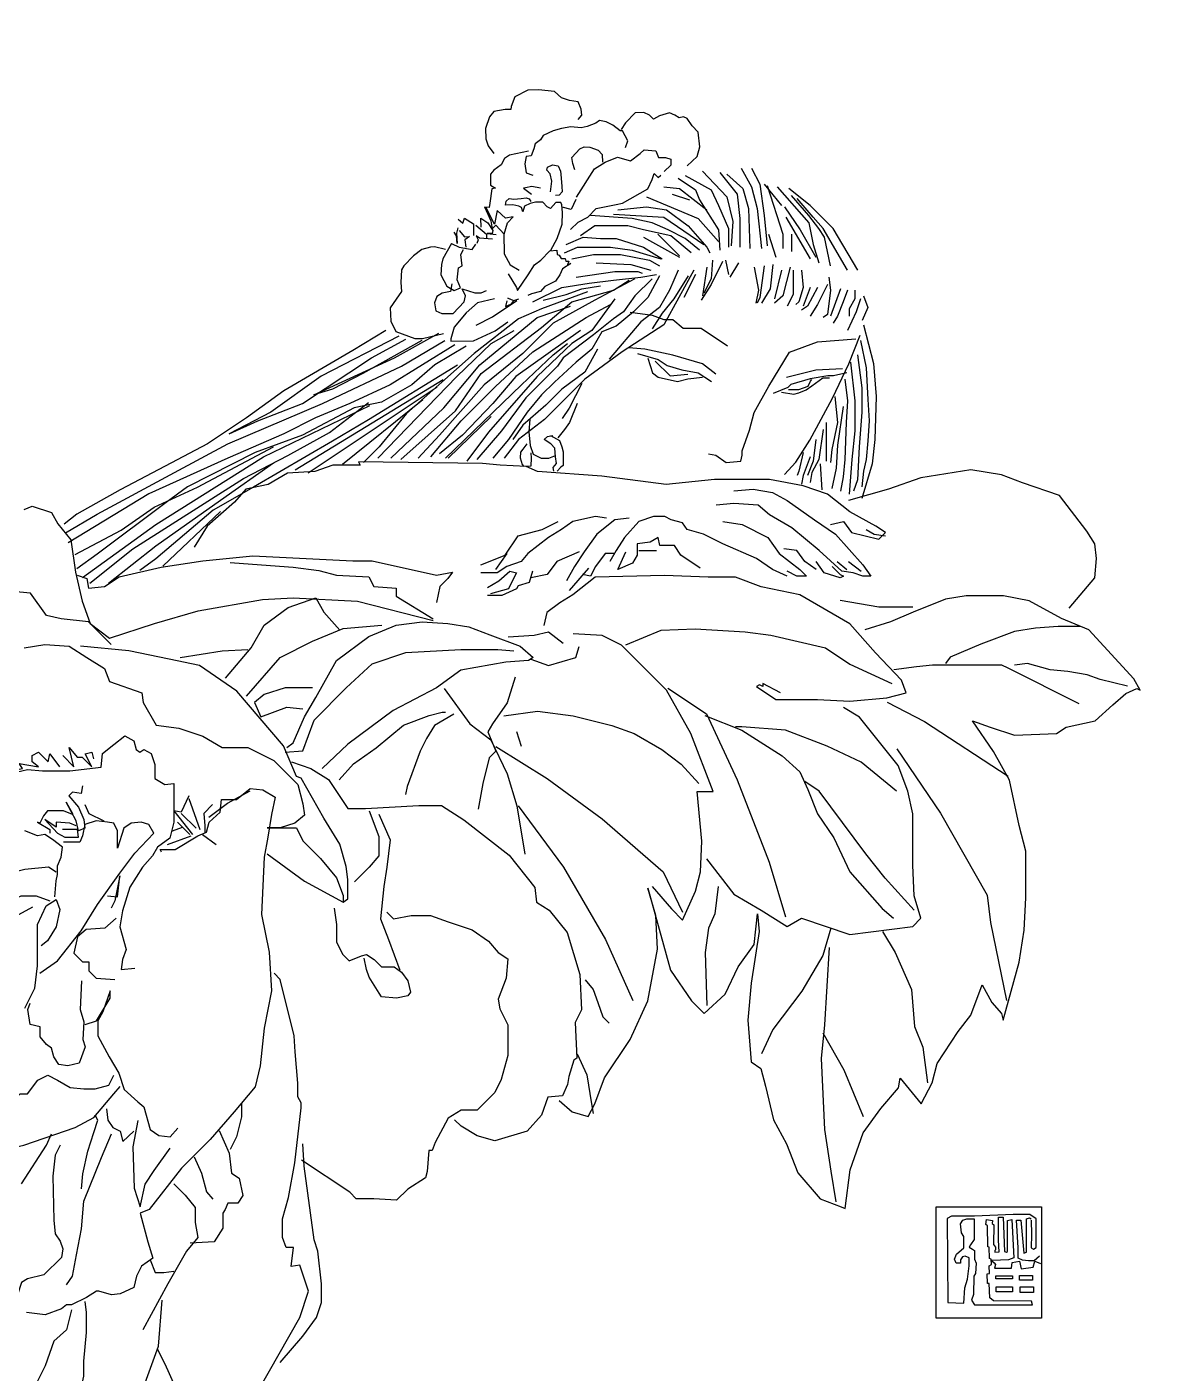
# Model space of a CAD drawing. Extents: x 996 to 1636, y 1292 to 2352.
# Drawn here: x 1310.9 to 1501.7, y 1716.2 to 1943.2 of the extents above; entities that cross this region are included whole.
import ezdxf

# ---------------------------------------------------------------- set-up
doc = ezdxf.new("R2010")
doc.units = 0
doc.header["$LTSCALE"] = 10
doc.header["$MEASUREMENT"] = 0
for name, color, linetype in [('3', 3, 'CONTINUOUS'), ('7', 7, 'CONTINUOUS'), ('BH', 3, 'CONTINUOUS')]:
    doc.layers.add(name, color=color, linetype=linetype)

msp = doc.modelspace()

# ---------------------------------------------------------------- hatches: boundary and pattern name
at = {"layer": 'BH'}
h = msp.add_hatch(dxfattribs=at)
h.set_pattern_fill('ESCHER', color=256, scale=50, style=0)
h.set_pattern_definition([(60, (-140, -210), (-60, -1e-08), [55, -5]), (180, (-140, -210), (30, -51.9615), [55, -5]), (300, (-140, -210), (60, -1e-08), [55, -5]), (60, (-135, -210), (-60, -1e-08), [10, -50]), (300, (-135, -210), (60, -1e-08), [10, -50]), (60, (-142.5, -205.67), (-60, -1e-08), [10, -50]), (180, (-142.5, -205.67), (30, -51.9615), [10, -50]), (300, (-142.5, -214.33), (60, -1e-08), [10, -50]), (180, (-142.5, -214.33), (30, -51.9615), [10, -50]), (60, (-160, -210), (-60, -1e-08), [10, -50]), (300, (-160, -210), (60, -1e-08), [10, -50]), (60, (-130, -227.32), (-60, -1e-08), [10, -50]), (180, (-130, -227.32), (30, -51.9615), [10, -50]), (300, (-130, -192.68), (60, -1e-08), [10, -50]), (180, (-130, -192.68), (30, -51.9615), [10, -50]), (0, (-130, -201.34), (-30, 51.9615), [35, -25]), (0, (-130, -218.66), (-30, 51.9615), [35, -25]), (120, (-137.5, -197.01), (-60, 1e-08), [35, -25]), (120, (-152.5, -205.67), (-60, 1e-08), [35, -25]), (240, (-152.5, -214.33), (30, -51.9615), [35, -25]), (240, (-137.5, -222.99), (30, -51.9615), [35, -25])])
edge = h.paths.add_edge_path(flags=16)
edge.add_arc((1313.07, 1822.44), 255, 0, 360)
h.paths.add_polyline_path([(1013.07, 2322.44), (1613.07, 2322.44), (1613.07, 1322.44), (1013.07, 1322.44)])

# ---------------------------------------------------------------- linework, layer by layer
at = {"layer": '3'}
for points in [[(1403.88, 1927.62), (1404.49, 1928.38), (1404.42, 1929.37), (1403.88, 1930.59), (1402.43, 1930.82), (1401.06, 1931.27), (1399.92, 1932.34), (1397.17, 1932.65), (1395.42, 1932.57), (1393.2, 1931.43), (1392.59, 1929.83), (1392.52, 1929.29), (1391.6, 1929.29), (1389.69, 1928.99), (1388.93, 1928.07), (1388.25, 1926.09), (1388.32, 1924.34), (1388.7, 1923.2), (1389.69, 1921.9)], [(1422.27, 1919.84), (1423.95, 1921.37), (1424.4, 1923.04), (1424.1, 1925.48), (1423.11, 1926.55), (1422.27, 1927.77), (1421.66, 1928.07), (1420.9, 1927.92), (1420.21, 1928.38), (1419.29, 1928.76), (1417.62, 1928.23), (1416.62, 1927.69), (1415.94, 1928.38), (1414.95, 1928.83), (1413.5, 1928.76), (1411.89, 1927.08), (1411.13, 1925.94)], [(1411.89, 1922.89), (1412.28, 1924.03), (1411.36, 1925.71), (1410.98, 1925.71), (1409.76, 1926.7), (1408.61, 1927.23), (1407.47, 1927.46), (1406.86, 1927.01), (1405.41, 1926.47), (1404.42, 1926.24), (1402.66, 1926.4), (1401.06, 1926.09), (1399.69, 1925.71), (1398.01, 1924.95), (1397.55, 1924.19), (1396.64, 1923.5), (1396.41, 1922.66), (1395.95, 1921.52), (1395.11, 1921.37), (1394.88, 1920.15), (1395.11, 1918.62), (1396.26, 1918.24)], [(1395.49, 1922.28), (1392.29, 1921.6), (1391.45, 1921.06), (1390.92, 1920), (1389.69, 1919.08), (1389.08, 1918.4), (1389.08, 1916.57), (1389.92, 1916.03), (1389.31, 1915.96), (1389.01, 1913.52), (1388.86, 1912.76), (1388.09, 1912.83)], [(1403.35, 1919.16), (1402.97, 1920.22), (1402.82, 1921.21), (1404.19, 1922.66), (1404.88, 1923.04), (1405.87, 1922.97), (1407.24, 1922.43), (1407.93, 1921.75), (1408, 1920.45)], [(1403.58, 1914.51), (1406.63, 1919.31), (1408.46, 1920.45), (1410.52, 1921.29), (1412.73, 1920.68), (1414.34, 1921.9), (1415.02, 1922.51), (1417.01, 1922.36), (1417.46, 1921.21), (1418.61, 1921.21), (1419.52, 1920.91), (1419.52, 1919.92), (1418.38, 1918.85)], [(1399.23, 1915.42), (1399.46, 1917.25), (1399.15, 1918.47), (1398.62, 1919.08), (1398.7, 1919.61), (1399.54, 1920), (1400.53, 1919.84), (1400.91, 1918.93), (1400.98, 1918.4), (1401.14, 1916.34), (1401.21, 1915.42), (1400.68, 1914.89), (1400.07, 1914.81)], [(1424.86, 1918.92), (1428.98, 1914.56), (1429.95, 1910.44), (1429.71, 1906.33)], [(1431.4, 1919.4), (1433.1, 1916.25), (1434.07, 1912.62), (1434.8, 1905.85)], [(1433.1, 1919.4), (1434.55, 1916.74), (1435.28, 1911.41), (1435.76, 1906.33)], [(1402.57, 1909.1), (1403.86, 1910.31), (1405.54, 1911.15), (1406.92, 1912.6), (1410.27, 1913.29), (1411.34, 1913.52), (1415.61, 1915.95), (1416.37, 1917.48), (1416.68, 1918.54), (1417.37, 1917.86), (1417.82, 1918.24)], [(1420.74, 1917.71), (1423.65, 1915.77), (1424.38, 1914.08), (1427.53, 1908.99), (1427.77, 1905.6)], [(1421.95, 1918.19), (1426.31, 1915.77), (1427.53, 1913.11), (1429.22, 1909.23), (1429.22, 1906.09)], [(1427.77, 1918.67), (1430.68, 1915.04), (1431.16, 1910.93), (1431.16, 1906.09)], [(1428.98, 1918.43), (1431.65, 1916.01), (1432.61, 1912.62), (1432.86, 1905.85)], [(1435.28, 1916.74), (1438.19, 1913.11)], [(1399.28, 1905.56), (1400.35, 1907.54), (1401.19, 1909.98), (1401.27, 1911.96), (1401.11, 1913.25), (1400.96, 1913.63), (1400.12, 1913.63), (1399.21, 1912.64), (1398.67, 1912.87), (1397.91, 1913.71), (1396.69, 1913.71), (1395.77, 1913.48), (1394.86, 1913.02), (1394.55, 1912.03), (1394.32, 1912.8), (1393.87, 1913.02), (1392.88, 1913.25), (1391.65, 1913.18), (1391.73, 1913.86), (1392.26, 1914.32), (1393.03, 1914.17), (1394.25, 1914.32), (1395.09, 1914.4), (1395.62, 1914.24), (1395.93, 1913.79)], [(1397.55, 1916.03), (1396.1, 1916.34), (1395.03, 1916.11), (1394.65, 1916.03), (1396.03, 1915.04)], [(1415.41, 1914.56), (1424.13, 1910.93), (1427.53, 1907.06)], [(1418.32, 1916.25), (1420.98, 1916.01), (1425.59, 1912.38)], [(1419.77, 1915.04), (1422.68, 1914.08)], [(1435.76, 1916.5), (1438.43, 1908.27), (1438.43, 1905.85)], [(1437.46, 1916.25), (1442.79, 1910.2), (1443.52, 1906.57), (1444.49, 1903.43)], [(1451.03, 1902.22), (1446.91, 1909.23), (1443.03, 1913.11), (1439.4, 1916.01)], [(1446.43, 1902.94), (1445.46, 1907.78), (1444.49, 1909.23), (1442.79, 1911.41), (1439.88, 1914.8)], [(1449.33, 1902.22), (1445.21, 1909.23), (1443.52, 1911.17), (1440.85, 1914.32)], [(1388.07, 1912.87), (1389.14, 1910.51), (1389.37, 1909.21), (1389.98, 1909.82), (1391.43, 1908.3), (1391.96, 1910.2), (1392.95, 1911.2), (1391.65, 1910.97), (1390.21, 1912.26), (1389.75, 1909.98), (1388.37, 1912.72)], [(1403.48, 1914.12), (1402.72, 1912.45), (1401.19, 1912.83)], [(1410.56, 1912.38), (1415.41, 1912.87), (1418.8, 1912.38), (1422.44, 1909.72), (1425.59, 1906.09), (1426.07, 1905.12)], [(1438.67, 1912.87), (1441.34, 1908.99), (1444, 1904.39)], [(1383.64, 1910.81), (1384.41, 1910.13), (1384.71, 1910.97), (1386.24, 1910.05), (1386.24, 1908.07)], [(1386.62, 1909.82), (1388.45, 1908.3), (1388.45, 1907.69)], [(1387.54, 1909.44), (1387.46, 1910.97), (1388.68, 1910.2), (1389.52, 1908.91), (1389.37, 1908.38), (1388.53, 1908.38), (1390.05, 1908.22)], [(1422.92, 1905.12), (1419.53, 1908.02), (1414.93, 1908.99), (1412.26, 1909.72), (1406.69, 1909.72), (1404.26, 1908.02)], [(1424.38, 1905.6), (1421.95, 1907.54), (1419.05, 1908.99), (1416.38, 1910.2), (1412.99, 1910.93), (1405.96, 1911.41)], [(1409.84, 1911.66), (1418.32, 1911.17), (1425.1, 1906.57)], [(1438.91, 1911.17), (1443.03, 1904.15)], [(1383.57, 1909.37), (1383.34, 1908.45), (1383.49, 1906.7), (1383.34, 1907.99), (1382.96, 1908.6)], [(1383.8, 1908.91), (1384.71, 1907.84), (1385.55, 1907.92), (1384.79, 1907.31), (1384.94, 1906.09)], [(1389.44, 1907.46), (1387.23, 1907.61), (1386.7, 1907.99), (1387, 1907.31), (1386.77, 1906.7)], [(1391.35, 1908.3), (1391.43, 1904.95), (1392.42, 1903.12), (1393.94, 1902.2)], [(1401.84, 1906.57), (1404.75, 1907.78), (1407.66, 1907.54), (1410.32, 1907.54), (1414.93, 1906.09), (1418.08, 1904.15)], [(1414.93, 1907.78), (1420.98, 1904.39)], [(1420.98, 1904.64), (1417.35, 1908.27)], [(1436.01, 1908.27), (1437.22, 1904.39)], [(1439.88, 1908.27), (1439.88, 1905.36)], [(1381.51, 1905.71), (1379.68, 1906.17), (1378.99, 1906.09), (1377.54, 1905.71), (1376.09, 1904.64), (1374.49, 1902.97), (1374.11, 1902.28), (1373.96, 1900.15), (1374.11, 1898.62), (1373.19, 1897.33), (1372.2, 1895.88), (1372.28, 1893.59), (1373.12, 1891.84), (1376.32, 1890.7), (1377.62, 1890.7), (1381.2, 1891.54)], [(1382.5, 1906.7), (1381.05, 1904.11), (1380.82, 1903.19), (1380.75, 1901.44), (1381.74, 1899.54), (1382.96, 1898.77), (1384.03, 1899.23), (1383.49, 1900.6), (1383.72, 1902.58), (1384.33, 1902.97), (1384.1, 1904.87), (1384.56, 1905.71)], [(1382.5, 1906.7), (1383.8, 1906.09), (1386.01, 1905.71), (1386.62, 1906.62)], [(1392.11, 1901.59), (1393.49, 1899.31), (1393.64, 1898.77), (1395.47, 1901.44), (1396.54, 1903.12), (1397.6, 1903.88), (1399.13, 1905.48), (1400.27, 1905.56), (1400.35, 1904.87), (1400.66, 1904.72), (1401.04, 1904.18), (1401.72, 1904.18), (1401.8, 1903.73), (1402.33, 1903.73), (1402.11, 1903.12), (1402.11, 1903.12), (1402.64, 1903.35), (1401.27, 1902.43), (1400.81, 1901.44), (1400.05, 1900.37), (1398.29, 1899.46), (1397.53, 1898.62), (1396, 1898.24), (1395.39, 1897.94)], [(1401.6, 1905.12), (1403.78, 1906.09), (1409.35, 1906.09), (1412.99, 1905.6), (1417.83, 1904.15)], [(1402.81, 1904.15), (1406.45, 1904.88), (1411.05, 1904.88), (1415.9, 1903.91), (1417.59, 1902.94)], [(1406.93, 1903.43), (1412.75, 1903.18), (1416.14, 1902.22)], [(1428.25, 1903.67), (1426.31, 1899.8), (1424.62, 1897.13)], [(1426.56, 1903.91), (1426.31, 1900.76), (1425.1, 1898.34)], [(1428.74, 1903.91), (1429.22, 1901.49)], [(1430.92, 1903.43), (1429.46, 1901.01)], [(1435.28, 1902.94), (1434.55, 1897.62), (1434.07, 1896.65)], [(1436.73, 1903.18), (1436.25, 1899.07), (1434.8, 1896.65)], [(1413.47, 1900.76), (1406.69, 1897.13), (1399.66, 1893.26), (1394.57, 1888.18), (1388.03, 1882.85), (1380.52, 1874.38), (1376.88, 1870.51)], [(1416.38, 1900.76), (1413.47, 1897.86), (1411.53, 1895.2), (1409.84, 1893.99), (1406.45, 1891.32), (1401.36, 1887.45), (1400.39, 1886), (1395.06, 1880.67), (1390.94, 1875.11), (1386.82, 1870.27)], [(1417.59, 1901.25), (1415.65, 1897.62), (1413.23, 1895.2), (1410.32, 1892.78), (1407.9, 1891.81), (1406.2, 1888.9), (1403.54, 1886.72), (1399.9, 1883.34), (1397.72, 1881.16), (1395.3, 1878.25), (1392.15, 1873.65), (1389.48, 1870.51)], [(1423.41, 1902.22), (1418.32, 1893.02), (1411.29, 1888.42), (1404.99, 1883.82), (1401.11, 1879.95), (1398.21, 1877.04), (1393.85, 1873.65), (1391.42, 1870.51)], [(1396.27, 1896.89), (1401.11, 1899.31), (1405.72, 1900.04), (1409.84, 1900.52), (1414.44, 1901.01), (1417.11, 1901.49)], [(1403.54, 1901.01), (1410.08, 1901.97), (1413.96, 1901.97), (1414.68, 1901.73)], [(1420.74, 1902.22), (1419.29, 1898.83), (1417.59, 1895.92), (1414.44, 1893.5), (1409.11, 1887.21)], [(1422.44, 1901.25), (1420.01, 1897.37), (1418.08, 1894.95), (1416.38, 1892.29)], [(1423.65, 1901.49), (1421.71, 1897.62)], [(1425.59, 1902.7), (1424.86, 1897.86)], [(1433.58, 1902.7), (1434.31, 1898.83), (1433.83, 1896.65)], [(1439.64, 1902.7), (1438.43, 1897.86), (1436.98, 1896.65)], [(1438.19, 1902.22), (1436.98, 1897.37)], [(1440.13, 1902.22), (1440.13, 1898.1), (1439.16, 1896.16)], [(1441.58, 1902.22), (1441.82, 1899.31), (1441.1, 1896.89), (1440.61, 1896.41)], [(1446.18, 1901.01), (1446.43, 1898.83), (1445.94, 1894.71), (1445.21, 1894.23)], [(1405.48, 1898.58), (1397.72, 1895.68), (1393.85, 1893.99), (1386.33, 1888.18), (1374.95, 1878.01), (1370.34, 1872.44), (1367.68, 1869.78)], [(1373.98, 1870.27), (1383.18, 1878.5), (1387.55, 1884.79), (1397.72, 1892.53), (1402.81, 1896.89), (1409.84, 1898.83), (1412.5, 1900.52)], [(1382.58, 1899.92), (1382.35, 1898.62), (1380.97, 1898.32), (1380.06, 1897.78), (1379.68, 1896.72), (1379.91, 1895.35), (1380.9, 1894.89), (1382.81, 1894.89), (1384.64, 1896.87), (1384.87, 1897.86), (1384.33, 1899.08), (1386.47, 1898.39), (1387.54, 1898.39), (1388.45, 1898.77)], [(1397.96, 1897.13), (1401.84, 1898.1), (1404.51, 1899.07), (1407.66, 1899.55)], [(1444.25, 1899.31), (1442.55, 1896.16), (1441.58, 1895.44)], [(1443.03, 1899.31), (1441.82, 1896.16)], [(1445.94, 1899.8), (1444.25, 1896.41), (1443.03, 1894.47)], [(1448.12, 1899.07), (1446.43, 1894.47)], [(1449.33, 1898.83), (1448.61, 1896.89), (1447.64, 1894.47), (1446.91, 1893.26)], [(1450.55, 1898.83), (1450.55, 1897.37), (1449.58, 1895.68), (1449.58, 1894.47)], [(1372.28, 1870.51), (1381.25, 1878.98), (1387.3, 1886.24), (1397, 1894.23), (1402.57, 1896.16)], [(1379.06, 1870.75), (1384.15, 1876.8), (1389.97, 1882.61), (1396.27, 1888.42), (1405.23, 1894.23), (1409.35, 1896.41)], [(1389.75, 1897.4), (1386.92, 1896.72), (1385.02, 1895.04), (1382.96, 1892.6), (1382.42, 1890.62), (1382.42, 1890.24), (1386.24, 1890.32), (1389.9, 1891.99), (1392.04, 1893.52)], [(1410.08, 1897.37), (1406.2, 1892.05), (1402.81, 1889.87), (1397, 1884.3), (1388.76, 1874.86), (1385.12, 1870.02)], [(1386.7, 1892.91), (1389.44, 1894.35), (1393.56, 1897.1)], [(1391.88, 1897.02), (1391.65, 1896.11), (1392.65, 1896.56), (1393.03, 1897.02), (1392.04, 1897.48), (1393.03, 1897.1), (1393.87, 1897.4)], [(1451.51, 1897.37), (1450.79, 1895.2), (1449.33, 1892.05)], [(1452, 1897.86), (1452.73, 1895.92), (1451.76, 1893.74)], [(1429.08, 1889.37), (1424.61, 1892.35), (1421.62, 1892.35), (1419.88, 1893.84), (1418.39, 1893.84), (1416.4, 1894.59), (1412.68, 1895.09)], [(1371.45, 1892.05), (1365.88, 1888.66), (1354.24, 1881.88), (1347.94, 1877.29), (1341.4, 1872.93), (1333.16, 1868.57), (1326.62, 1865.18), (1319.35, 1861.07), (1317.17, 1859.37)], [(1377.51, 1890.36), (1367.57, 1884.79), (1362.48, 1882.13), (1359.33, 1881.16), (1372.9, 1887.45), (1380.41, 1891.57)], [(1370.1, 1870.51), (1383.43, 1884.3), (1389.24, 1889.87), (1393.12, 1892.05)], [(1404.26, 1892.05), (1393.36, 1884.3), (1389.48, 1879.71), (1384.4, 1874.38), (1380.52, 1871.23)], [(1451.99, 1893), (1453.69, 1886.47), (1454.17, 1880.9), (1453.93, 1873.64), (1453.45, 1869.52), (1451.75, 1863.72)], [(1317.41, 1857.92), (1322.74, 1861.07), (1335.83, 1868.09), (1344.79, 1872.93), (1360.79, 1879.71), (1374.11, 1886), (1381.38, 1890.36)], [(1383.08, 1889.63), (1372.18, 1882.85), (1365.39, 1879.71), (1359.58, 1877.29), (1354.24, 1874.62), (1344.79, 1870.51), (1331.47, 1864.46), (1317.9, 1856.23)], [(1385.02, 1889.39), (1379.69, 1886.24), (1375.81, 1882.85), (1370.72, 1879.95), (1366.12, 1878.98), (1357.39, 1874.38), (1349.4, 1871.48), (1338.01, 1865.67), (1334.38, 1863.01), (1322.74, 1854.29), (1319.31, 1851.82)], [(1373.63, 1891.08), (1360.54, 1884.31), (1352.06, 1878.25), (1345.04, 1874.62), (1349.88, 1876.8), (1357.39, 1879.71), (1369.03, 1887.45), (1374.84, 1890.6)], [(1381.49, 1870.51), (1394.33, 1882.85), (1399.66, 1887.94), (1402.08, 1889.87)], [(1425.85, 1871.25), (1427.09, 1871), (1428.83, 1869.76), (1431.32, 1870.01), (1431.57, 1871), (1431.57, 1871.75), (1432.81, 1875.22), (1433.55, 1878.2), (1436.04, 1882.67), (1439.52, 1888.38), (1444.24, 1890.12), (1450.71, 1890.62)], [(1438.71, 1867.77), (1440.62, 1869.83), (1442.98, 1873.56), (1446.8, 1880.65), (1449.54, 1886.44), (1451.45, 1891.24)], [(1451.51, 1890.34), (1452.48, 1885.74), (1452.72, 1880.42), (1452.96, 1876.79), (1452.72, 1873.4), (1452.48, 1870.25), (1451.99, 1868.31), (1451.75, 1865.65)], [(1407.17, 1888.9), (1404.99, 1885.03), (1401.11, 1882.13), (1398.45, 1879.46), (1394.57, 1876.08), (1392.88, 1873.65)], [(1427.09, 1884.66), (1424.86, 1886.4), (1419.88, 1887.88), (1415.16, 1888.88), (1412.43, 1889.13)], [(1413.92, 1888.13), (1417.4, 1887.14), (1418.89, 1886.15), (1421.38, 1885.4), (1424.11, 1884.91), (1426.35, 1883.42)], [(1415.66, 1887.39), (1416.4, 1884.91), (1417.4, 1884.16), (1420.63, 1883.42), (1422.37, 1883.91), (1424.86, 1884.16)], [(1451.02, 1887.92), (1451.75, 1882.35), (1451.75, 1878.24), (1451.26, 1872.43), (1451.02, 1866.86), (1450.3, 1864.93)], [(1383.53, 1886.19), (1368.5, 1876.99), (1362.45, 1873.36), (1349.12, 1865.61), (1342.33, 1861.74), (1332.64, 1853.51), (1329.98, 1851.58)], [(1416.9, 1886.89), (1419.39, 1884.41), (1422.37, 1884.66)], [(1449.21, 1884.91), (1446.98, 1884.41), (1445.98, 1884.41), (1443, 1883.91), (1439.77, 1882.92), (1439.27, 1882.42), (1436.79, 1881.43)], [(1439.02, 1884.16), (1443.99, 1885.4), (1448.47, 1885.65)], [(1449.81, 1886.71), (1450.54, 1880.17), (1450.54, 1875.09), (1450.05, 1870.25), (1449.57, 1864.44)], [(1356.15, 1868.52), (1381.1, 1883.77)], [(1358.33, 1868.03), (1380.13, 1882.56)], [(1404.49, 1883.08), (1402.35, 1878.96), (1401.21, 1877.21)], [(1438.2, 1881.66), (1440.24, 1881.31), (1441.13, 1881.53), (1442.34, 1882.05), (1443.29, 1882.72), (1445.15, 1884.03), (1446.26, 1884.06)], [(1439.37, 1882.1), (1441.08, 1882.1), (1442.67, 1882.65), (1443.06, 1883.49), (1443.31, 1883.79)], [(1448.84, 1883.8), (1449.33, 1880.17), (1449.08, 1876.54), (1448.84, 1870.25), (1448.6, 1867.35), (1448.11, 1864.93)], [(1364.14, 1869.49), (1377.71, 1880.38)], [(1447.15, 1880.9), (1447.63, 1876.54), (1446.66, 1871.94), (1446.42, 1869.77)], [(1320.28, 1850.37), (1332.64, 1859.32), (1350.81, 1870.7), (1368.75, 1879.41)], [(1321.5, 1849.4), (1328.76, 1855.21), (1347.42, 1867.07), (1354.93, 1870.94), (1361.96, 1874.81), (1368.5, 1879.89)], [(1403.72, 1879.72), (1402.43, 1876.52), (1401.59, 1875.31), (1400.44, 1873.93)], [(1448.6, 1879.21), (1447.63, 1872.67), (1447.39, 1868.8), (1446.66, 1865.41)], [(1381.97, 1870.51), (1389.24, 1877.53)], [(1395.71, 1877.06), (1395.56, 1874.92), (1395.79, 1872.64), (1396.32, 1871.19), (1397.62, 1870.5), (1398.92, 1870.5), (1400.06, 1870.96)], [(1445.69, 1876.54), (1445.69, 1871.94), (1445.69, 1870.01)], [(1399.76, 1868.29), (1399.68, 1868.9), (1400.21, 1869.59), (1400.06, 1870.73), (1399.98, 1872.18), (1399.3, 1872.94), (1398.15, 1873.63), (1398.69, 1874.16), (1399.6, 1874.31)], [(1399.22, 1874.31), (1400.75, 1873.48), (1401.13, 1872.41), (1401.36, 1871.57), (1401.36, 1869.29), (1400.98, 1868.98), (1400.37, 1868.29)], [(1444, 1873.64), (1443.51, 1870.01), (1442.54, 1867.59)], [(1445.21, 1875.33), (1444.48, 1870.25), (1443.27, 1868.07), (1443.03, 1866.38)], [(1319.07, 1854.24), (1326.83, 1858.35), (1332.4, 1862.23), (1339.67, 1865.61), (1352.51, 1872.39)], [(1395.25, 1872.94), (1394.57, 1872.03), (1394.19, 1871.5), (1394.11, 1870.58), (1394.42, 1869.44), (1394.64, 1869.13), (1395.94, 1869.21), (1396.02, 1870.5), (1395.94, 1871.42)], [(1441.81, 1871.46), (1441.09, 1868.31), (1440.85, 1867.59)], [(1324.65, 1849.4), (1332.64, 1855.69), (1343.55, 1863.44), (1352.51, 1869.73)], [(1446.47, 1859.3), (1448.64, 1859.84), (1450, 1857.94), (1454.62, 1856.85), (1455.71, 1857.94), (1454.08, 1859.02), (1449.73, 1861.47), (1445.92, 1864.45), (1441.85, 1865.81), (1436.14, 1866.9), (1426.9, 1866.9), (1418.75, 1866.08), (1407.88, 1867.44), (1397.01, 1868.25), (1395.1, 1869.07), (1390.76, 1869.34), (1387.77, 1869.61), (1366.84, 1869.88), (1367.11, 1869.34), (1362.49, 1869.34), (1359.5, 1868.25), (1354.88, 1867.98), (1351.62, 1866.08), (1347.82, 1865.27), (1345.92, 1863.1), (1341.3, 1859.02), (1339.12, 1855.5)], [(1443.03, 1870.73), (1441.81, 1867.59), (1441.57, 1866.14)], [(1444.72, 1869.52), (1444.96, 1865.17)], [(1430.16, 1865), (1433.42, 1865.27), (1436.68, 1864.73), (1439.13, 1863.37), (1443.75, 1860.11), (1447.28, 1857.67), (1451.9, 1852.51), (1453.26, 1850.61), (1451.9, 1850.61), (1450.27, 1851.15), (1448.37, 1851.42), (1444.56, 1854.95), (1439.94, 1858.75), (1436.14, 1860.93), (1434.24, 1862.55), (1430.16, 1862.83), (1427.17, 1862.55)], [(1333.85, 1852.3), (1343.55, 1861.5)], [(1408.69, 1860.38), (1406.79, 1860.65), (1402.99, 1859.84), (1401.08, 1858.48), (1398.91, 1857.12), (1395.38, 1854.41), (1394.29, 1853.05), (1391.84, 1852.24), (1390.21, 1851.15), (1387.5, 1851.15)], [(1387.5, 1852.51), (1391.57, 1854.14), (1393.75, 1857.4), (1397.82, 1858.48), (1400.54, 1859.84)], [(1412.5, 1860.38), (1410.05, 1860.11), (1407.06, 1857.67), (1404.89, 1854.68), (1403.26, 1852.24), (1401.9, 1849.8)], [(1439.13, 1850.61), (1436.68, 1851.7), (1433.97, 1853.6), (1428.26, 1856.04), (1425, 1857.67), (1422.28, 1858.48), (1421.46, 1859.57), (1419.56, 1860.11), (1418.48, 1860.65), (1416.57, 1860.65), (1414.13, 1859.84), (1411.68, 1857.12), (1410.32, 1854.95), (1409.24, 1853.05)], [(1428.26, 1859.84), (1431.52, 1859.3), (1435.87, 1857.12), (1437.77, 1854.41), (1441.3, 1851.7), (1442.39, 1850.61), (1440.76, 1850.61), (1439.13, 1851.42)], [(1452.44, 1858.48), (1453.8, 1857.67), (1455.71, 1857.4)], [(1424.45, 1851.97), (1421.19, 1854.14), (1420.11, 1855.77), (1417.66, 1855.77), (1417.39, 1857.12), (1416.03, 1856.31), (1413.86, 1856.04), (1413.86, 1854.14), (1413.04, 1852.78), (1410.59, 1851.7), (1411.95, 1854.68)], [(1444.02, 1851.7), (1442.12, 1853.05), (1440.76, 1854.95), (1438.59, 1855.22)], [(1319.4, 1850.74), (1321.03, 1850.2), (1321.3, 1848.57), (1324.02, 1848.84), (1326.46, 1850.47), (1333.53, 1852.1), (1340.59, 1853.18), (1349.02, 1854), (1365.87, 1853.18), (1369.13, 1853.18), (1380, 1850.74), (1382.72, 1851.28), (1381.9, 1850.2), (1380.54, 1848.84), (1380, 1846.13)], [(1391.84, 1854.41), (1389.94, 1851.7)], [(1404.07, 1854.68), (1400.27, 1853.05), (1398.64, 1850.88), (1395.92, 1850.34)], [(1410.05, 1854.41), (1408.42, 1854.41), (1406.79, 1852.24), (1405.97, 1850.61), (1404.62, 1850.88)], [(1414.13, 1854.95), (1417.12, 1854.95)], [(1446.74, 1852.24), (1448.1, 1850.88), (1448.64, 1850.61), (1448.1, 1850.34), (1445.38, 1851.15), (1444.02, 1853.05)], [(1447.55, 1853.05), (1449.18, 1851.7)], [(1449.46, 1853.05), (1451.63, 1851.42)], [(1345.21, 1852.91), (1352.01, 1852.37), (1355.81, 1852.1), (1360.16, 1851.55), (1363.15, 1850.74), (1368.59, 1850.47), (1369.4, 1848.84), (1373.21, 1848.57), (1373.21, 1847.21), (1379.46, 1843.41)], [(1388.58, 1848.71), (1390.48, 1849.8), (1392.39, 1851.42), (1393.47, 1851.15), (1392.66, 1849.52), (1392.12, 1848.44), (1389.13, 1847.62)], [(1396.19, 1851.42), (1395.65, 1849.52), (1393.75, 1848.98), (1393.47, 1848.44), (1391.03, 1847.35), (1388.58, 1847.35)], [(1402.44, 1848.17), (1405.7, 1851.97)], [(1344.4, 1833.37), (1348.75, 1838.52), (1350.92, 1842.32), (1355, 1845.31), (1359.62, 1846.94), (1360.98, 1844.5), (1363.69, 1841.51)], [(1347.93, 1830.38), (1353.64, 1836.9), (1359.07, 1839.61), (1364.24, 1841.78), (1370.76, 1842.32)], [(1354.73, 1821.69), (1355.81, 1822.51), (1357.72, 1826.85), (1359.62, 1830.11), (1363.15, 1836.35), (1368.59, 1840.42), (1373.21, 1842.32), (1377.55, 1842.87), (1381.9, 1842.6), (1385.43, 1842.05), (1388.97, 1840.7), (1394.13, 1838.8), (1396.3, 1836.9), (1395.49, 1836.35), (1391.68, 1836.08), (1384.08, 1834.72), (1380, 1831.74), (1372.66, 1827.94), (1365.05, 1822.24), (1360.7, 1818.17)], [(1411.93, 1839.03), (1417.91, 1841.47), (1423.62, 1841.74), (1432.04, 1841.2), (1436.39, 1840.66), (1445.63, 1838.49), (1449.71, 1835.77), (1456.77, 1832.51)], [(1488.64, 1842.11), (1484.84, 1842.11), (1481.04, 1841.84), (1477.5, 1841.29), (1471.8, 1839.12), (1466.63, 1836.95), (1465.82, 1835.86)], [(1392.1, 1840.39), (1396.44, 1840.66), (1398.89, 1841.2), (1401.34, 1839.3)], [(1336.79, 1836.9), (1343.86, 1837.98), (1348.2, 1838.25)], [(1354.45, 1820.88), (1357.44, 1821.15), (1359.35, 1826.31), (1364.78, 1831.74), (1369.13, 1835.81), (1374.84, 1837.71), (1384.08, 1838.25), (1390.33, 1838.25), (1393.04, 1837.98)], [(1395.9, 1836.59), (1398.89, 1835.5), (1403.51, 1836.86), (1404.05, 1838.76)], [(1496.53, 1832.06), (1491.91, 1833.15), (1489.73, 1833.96), (1486.47, 1834.51), (1483.48, 1834.78), (1479.68, 1835.86), (1477.5, 1835.59)], [(1393.25, 1833.55), (1391.89, 1829.21), (1389.45, 1825.68), (1388.63, 1824.32), (1389.99, 1821.07), (1388.9, 1819.98), (1387.81, 1815.64), (1387, 1811.29)], [(1359.07, 1831.74), (1354.45, 1831.74), (1350.92, 1830.65), (1349.29, 1829.3), (1350.38, 1826.85), (1354.73, 1828.48), (1357.44, 1828.21)], [(1381.29, 1831.65), (1385.64, 1825.68), (1389.17, 1822.97), (1391.89, 1817.27), (1393.52, 1811.84), (1394.88, 1803.69)], [(1419, 1831.7), (1425.52, 1827.36), (1430.69, 1816.23), (1436.12, 1802.38), (1438.84, 1793.15)], [(1456.03, 1829.35), (1462.28, 1826.09), (1476.42, 1816.86)], [(1363.56, 1816.23), (1366.01, 1818.94), (1369.81, 1821.66), (1374.43, 1825.46), (1378.78, 1827.09), (1380.95, 1827.63), (1381.5, 1827.63)], [(1382.92, 1827.31), (1379.66, 1825.41), (1378.3, 1823.24), (1377.22, 1821.07), (1375.04, 1815.1), (1374.77, 1813.74)], [(1391.35, 1827.04), (1397.05, 1827.85), (1403.03, 1827.04), (1409.56, 1825.41), (1413.36, 1824.05), (1417.98, 1821.34), (1421.24, 1818.9), (1424.23, 1815.64)], [(1309.1, 1817.55), (1311, 1817.97), (1313.53, 1817.76), (1318.17, 1817.76), (1323.44, 1818.39), (1323.65, 1820.71), (1325.55, 1822.18), (1327.45, 1823.66), (1328.92, 1822.81), (1329.35, 1821.34), (1329.98, 1820.92), (1330.61, 1821.34), (1331.88, 1820.71), (1332.51, 1818.81), (1332.51, 1816.49), (1334.2, 1815.44), (1335.67, 1815.65), (1335.67, 1813.54), (1335.67, 1809.12), (1335.04, 1806.38), (1332.93, 1804.9), (1332.09, 1803.43), (1330.4, 1801.53), (1328.29, 1798.16), (1327.03, 1794.16), (1326.6, 1791.42), (1327.66, 1787.63), (1327.03, 1785.94), (1326.81, 1784.26), (1329.13, 1784.47)], [(1393.46, 1824.37), (1394.27, 1821.93)], [(1457.59, 1814.33), (1451.61, 1819.21), (1445.9, 1821.93), (1438.84, 1824.64), (1431.5, 1825.19), (1430.41, 1825.19)], [(1316.95, 1820.34), (1318.85, 1818.44), (1318.04, 1821.69), (1319.4, 1820.07), (1320.21, 1820.07), (1321.84, 1818.44), (1320.76, 1820.61), (1321.84, 1820.88), (1322.12, 1819.79)], [(1304.72, 1815.45), (1306.63, 1815.72), (1303.91, 1817.89), (1304.99, 1818.44), (1306.35, 1817.35), (1310.16, 1818.17), (1309.61, 1818.98), (1312.88, 1818.44), (1311.79, 1819.25), (1311.79, 1820.34), (1312.88, 1820.88), (1314.51, 1819.25), (1314.78, 1820.61), (1316.41, 1818.44)], [(1320.28, 1815.23), (1320.07, 1813.96), (1318.59, 1814.17), (1317.96, 1813.54), (1319.64, 1811.65), (1320.49, 1809.54), (1320.7, 1808.07), (1319.64, 1807.64), (1319.22, 1809.33), (1317.53, 1812.49), (1318.59, 1810.59), (1318.59, 1810.38), (1317.11, 1811.01), (1314.37, 1811.01), (1313.74, 1810.17), (1313.11, 1808.91), (1312.68, 1809.12), (1314.79, 1807.85), (1314.79, 1807.22)], [(1341.58, 1809.96), (1344.74, 1812.28), (1348.54, 1814.39)], [(1320.7, 1812.07), (1321.33, 1810.59), (1323.86, 1809.33)], [(1338.2, 1813.54), (1336.94, 1810.8), (1335.67, 1811.01), (1338.84, 1807.01)], [(1338.2, 1813.12), (1340.1, 1807.85)], [(1342.21, 1812.07), (1340.73, 1810.59), (1340.95, 1808.49), (1340.95, 1807.22)], [(1336.94, 1810.59), (1339.47, 1808.07)], [(1393.79, 1811.84), (1401.4, 1801.52), (1408.47, 1789.31), (1413.09, 1778.99)], [(1315.64, 1796.48), (1315.85, 1799.22), (1316.06, 1800.27), (1316.06, 1801.74), (1316.69, 1803.22), (1316.9, 1804.9), (1315.21, 1806.17), (1313.95, 1807.01), (1312.68, 1806.8), (1310.57, 1807.64)], [(1319.22, 1808.49), (1318.17, 1808.91), (1315.85, 1809.12), (1315.85, 1808.28), (1313.95, 1809.54), (1316.06, 1807.22), (1317.32, 1806.59), (1319.64, 1806.59), (1319.43, 1807.85), (1318.59, 1807.85), (1316.9, 1807.85)], [(1335.46, 1807.64), (1337.15, 1808.28)], [(1336.31, 1809.12), (1338.41, 1807.01)], [(1334.62, 1805.33), (1338.63, 1806.8)], [(1340.52, 1807.01), (1342.84, 1805.33)], [(1324.49, 1796.69), (1326.18, 1796.48), (1326.6, 1800.06), (1325.76, 1795.85), (1325.13, 1794.58)], [(1427.49, 1798.27), (1426.95, 1793.65), (1425.86, 1791.21), (1425.32, 1787.14), (1425.59, 1778.18)], [(1446.51, 1791.21), (1445.15, 1786.59), (1441.62, 1780.62), (1436.73, 1774.11), (1434.83, 1770.03)], [(1455.21, 1790.66), (1457.38, 1787.14), (1460.1, 1780.89), (1460.64, 1774.65), (1462, 1771.12), (1462.82, 1765.15)], [(1405.05, 1782.5), (1406.41, 1780.88), (1407.23, 1778.7), (1408.04, 1776.26), (1409.13, 1775.18)], [(1445.15, 1773.56), (1448.69, 1767.32), (1451.95, 1759.45)], [(1403.7, 1770.02), (1405.33, 1766.49), (1406.14, 1761.6), (1406.41, 1759.97)], [(1480.29, 1741.99), (1480.36, 1739.54), (1480.29, 1737.29), (1480.69, 1737.09), (1481.15, 1737.35), (1481.15, 1742.19), (1480.09, 1742.91), (1477.24, 1742.91), (1470.74, 1742.65), (1466.83, 1742.65), (1466.1, 1742.25), (1466.24, 1728.08), (1468.95, 1727.95), (1469.09, 1730.53), (1469.55, 1731.99), (1469.82, 1734.24), (1469.82, 1735.63), (1469.15, 1735.9), (1468.69, 1735.76), (1468.36, 1735.3), (1468.36, 1734.7), (1467.63, 1734.7), (1467.36, 1735.37), (1467.7, 1736.23), (1468.95, 1737.29), (1468.95, 1739.21), (1468.56, 1739.8), (1468.36, 1741.32), (1468.76, 1741.99), (1469.42, 1742.18), (1470.68, 1742.18), (1470.68, 1738.68), (1470.08, 1737.82), (1469.82, 1737.42), (1470.41, 1737.09), (1470.74, 1736.82), (1470.74, 1735.37), (1471.01, 1734.7), (1470.88, 1732.98), (1470.61, 1732.52), (1470.55, 1729.41), (1470.21, 1728.48), (1470.74, 1727.69), (1480.49, 1727.69), (1480.36, 1728.28), (1473.93, 1728.35), (1473.33, 1728.88), (1473.2, 1731.26), (1472.93, 1731.26), (1472.87, 1732.92), (1473.26, 1732.98), (1473.2, 1734.24), (1473.59, 1734.5), (1473.53, 1735.37), (1473.26, 1735.5), (1473.2, 1737.42), (1473, 1737.48), (1472.93, 1740.99), (1472.67, 1741.26), (1472.73, 1742.05), (1473.79, 1741.92), (1473.73, 1741.39), (1473.99, 1741.19), (1473.93, 1737.88), (1474.26, 1737.42), (1474.26, 1736.95), (1474.19, 1736.82), (1474.19, 1736.56), (1474.92, 1736.62), (1474.79, 1738.61), (1474.79, 1742.45), (1475.58, 1742.45), (1475.78, 1736.69), (1476.11, 1736.56), (1476.31, 1736.69), (1476.31, 1741.92), (1477.04, 1742.05), (1477.37, 1735.63), (1476.44, 1735.3), (1473.79, 1735.17), (1473.59, 1735.17), (1474.06, 1734.77), (1474.26, 1734.5), (1474.12, 1733.84), (1476.97, 1733.84), (1477.11, 1734.84), (1478.3, 1735.03), (1478.63, 1733.78), (1480.62, 1734.04), (1480.89, 1735.03), (1481.88, 1734.64)], [(1481.68, 1735.9), (1480.82, 1735.1), (1479.82, 1735.1), (1478.83, 1735.23), (1478.1, 1735.56), (1478.1, 1737.29), (1477.84, 1741.99), (1478.57, 1741.99), (1479.03, 1736.42), (1479.49, 1736.56), (1479.49, 1742.18), (1480.02, 1742.38), (1480.29, 1742.18)]]:
    msp.add_lwpolyline(points, dxfattribs=at)
for points in [[(1464.25, 1744.24), (1482.01, 1744.24), (1482.01, 1725.43), (1464.25, 1725.43)], [(1474.32, 1732.58), (1477.17, 1732.58), (1477.17, 1732.06), (1474.32, 1732.06)], [(1478.3, 1732.65), (1480.49, 1732.65), (1480.49, 1731.86), (1478.3, 1731.86)], [(1474.39, 1730.73), (1477.17, 1730.73), (1477.17, 1729.87), (1474.39, 1729.87)], [(1478.43, 1730.73), (1480.69, 1730.73), (1480.69, 1729.74), (1478.43, 1729.74)]]:
    msp.add_lwpolyline(points, close=True, dxfattribs=at)
at = {"layer": '7'}
for points in [[(1486.69, 1845.18), (1491.03, 1850.34), (1491.31, 1853.6), (1491.03, 1856.04), (1489.68, 1858.21), (1485.06, 1864.18), (1478.81, 1866.35), (1475.27, 1867.71), (1470.11, 1868.53), (1461.68, 1867.17), (1456.25, 1865.27), (1449.46, 1863.37)], [(1310.43, 1861.87), (1311.79, 1862.41), (1315.05, 1861.33), (1316.14, 1859.43), (1318.31, 1856.71), (1319.13, 1851.28), (1320.21, 1846.4), (1321.57, 1842.6), (1324.83, 1840.15), (1332.44, 1842.6), (1339.78, 1844.77), (1350.65, 1846.67), (1355.81, 1846.94), (1366.68, 1846.4), (1379.46, 1843.14)], [(1325.1, 1839.07), (1321.3, 1842.87), (1316.68, 1843.41), (1314.23, 1843.95), (1311.52, 1847.75), (1308.53, 1848.03), (1306.35, 1849.93), (1305.27, 1850.74), (1302.82, 1850.74), (1297.66, 1852.1), (1293.31, 1852.64), (1287.6, 1851.28), (1286.52, 1849.11), (1284.34, 1847.75), (1283.8, 1846.4), (1283.8, 1845.04), (1281.9, 1844.77), (1279.45, 1843.41), (1278.09, 1839.88), (1278.36, 1838.25), (1281.08, 1833.91), (1282.44, 1830.92)], [(1438.02, 1830.89), (1435.03, 1832.51), (1435.03, 1831.97), (1434.49, 1832.24), (1433.95, 1831.97), (1437.21, 1829.8), (1440.2, 1829.8), (1444.27, 1829.8), (1449.71, 1829.53), (1455.96, 1830.07), (1459.22, 1830.89), (1458.4, 1833.06), (1454.06, 1837.67), (1449.71, 1842.56), (1441.28, 1847.44), (1434.76, 1848.8), (1430.41, 1850.43), (1425.79, 1850.43), (1418.46, 1850.7), (1406.77, 1850.43), (1402.97, 1847.44), (1400.79, 1846.09), (1398.62, 1844.46), (1398.08, 1842.29)], [(1400.71, 1762.15), (1402.88, 1760.25), (1405.6, 1759.43), (1406.69, 1761.6), (1408.32, 1765.95), (1412.66, 1772.46), (1415.65, 1778.98), (1417.28, 1787.66), (1417.01, 1793.36), (1415.65, 1797.98), (1419.46, 1784.13), (1422.99, 1778.98), (1425.16, 1776.8), (1428.7, 1780.06), (1430.87, 1784.68), (1433.59, 1788.48), (1434.13, 1793.63), (1434.4, 1790.65), (1433.05, 1781.96), (1432.5, 1775.72), (1433.05, 1768.66), (1434.68, 1767.57), (1435.49, 1764.59), (1436.85, 1758.89), (1439.02, 1754.82), (1440.93, 1749.93), (1444.73, 1745.59), (1448.26, 1744.23), (1448.94, 1743.95), (1449.76, 1750.47), (1451.93, 1756.71), (1454.92, 1760.78), (1457.91, 1764.31), (1458.18, 1765.94), (1461.71, 1761.6), (1463.62, 1765.12), (1464.43, 1768.38), (1467.96, 1773.81), (1470.14, 1776.53), (1472.04, 1781.68), (1473.67, 1778.7), (1475.3, 1776.8), (1475.57, 1775.71), (1478.29, 1785.48), (1479.11, 1790.91), (1479.38, 1796.34), (1479.38, 1804.21), (1478.29, 1808.56), (1476.66, 1816.16), (1473.94, 1821.04), (1470.41, 1826.2), (1473.4, 1825.12), (1477.48, 1823.76), (1484.54, 1824.03), (1486.17, 1825.12), (1491.06, 1826.2), (1494.05, 1828.92), (1496.23, 1830.82), (1498.13, 1831.63), (1498.67, 1831.36), (1497.59, 1833.26), (1490, 1841.56), (1485.38, 1843.46), (1479.95, 1846.45), (1475.6, 1847.26), (1469.35, 1847.26), (1465.82, 1846.72), (1460.38, 1844.55), (1456.58, 1842.92), (1452.23, 1841.56)], [(1448.1, 1846.54), (1454.62, 1845.45), (1460.33, 1845.45)], [(1416.35, 1798.27), (1419.61, 1794.46), (1421.51, 1792.56), (1423.69, 1797.45), (1424.5, 1800.71), (1424.77, 1805.87), (1423.96, 1814.28), (1425.86, 1814.28), (1426.68, 1814.28), (1422.87, 1824.05), (1418.79, 1831.38), (1411.19, 1838.98), (1407.92, 1840.61), (1403.03, 1840.88)], [(1310.43, 1838.52), (1313.96, 1839.07), (1318.04, 1838.8), (1321.03, 1836.9), (1324.02, 1835), (1324.83, 1832.82), (1330.27, 1830.92), (1330.54, 1829.3), (1332.71, 1825.49), (1336.52, 1824.95), (1340.59, 1823.59), (1343.86, 1821.69), (1348.2, 1821.69), (1352.55, 1819.52), (1356.63, 1815.45), (1357.44, 1812.19), (1357.72, 1810.29), (1356.08, 1808.94), (1353.64, 1808.12), (1351.46, 1808.12), (1356.36, 1808.12), (1357.44, 1805.95), (1360.43, 1802.96), (1363.15, 1799.71), (1364.24, 1796.72), (1364.24, 1795.63)], [(1351.46, 1803.78), (1357.72, 1799.16), (1364.24, 1795.63), (1365.05, 1796.18), (1365.05, 1799.43), (1364.78, 1801.61), (1363.69, 1805.41), (1360.98, 1809.75), (1357.17, 1816.54), (1356.36, 1816.81), (1354.18, 1821.97), (1346.3, 1831.2), (1340.05, 1835.54), (1334.89, 1836.62), (1328.09, 1837.98), (1319.94, 1838.8)], [(1488.37, 1829.08), (1476.42, 1835.05), (1475.33, 1835.59), (1470.98, 1835.59), (1463.64, 1835.59), (1460.93, 1835.32), (1457.12, 1834.78)], [(1425.52, 1802.93), (1430.14, 1796.95), (1434.76, 1794.24), (1439.11, 1791.52), (1441.56, 1792.88), (1449.71, 1790.17), (1460.31, 1791.52), (1461.67, 1792.88), (1460.58, 1796.68), (1460.31, 1801.84), (1460.31, 1805.91), (1460.31, 1810.53), (1459.49, 1814.33), (1457.86, 1818.67), (1451.34, 1826.81), (1448.62, 1828.44)], [(1425.25, 1827.09), (1431.5, 1824.64), (1438.29, 1820.3), (1441.28, 1817.58), (1442.64, 1814.6), (1444.27, 1810.53), (1446.99, 1806.45), (1449.71, 1800.75), (1455.14, 1794.51), (1457.05, 1792.88)], [(1389.99, 1821.88), (1398.68, 1816.45), (1407.92, 1809.67), (1418.25, 1800.71), (1421.51, 1793.92)], [(1457.66, 1821.48), (1465, 1810.62), (1472.88, 1796.77), (1473.43, 1792.16), (1476.14, 1778.99)], [(1355.54, 1819.25), (1358.8, 1818.17), (1361.79, 1816.27), (1365.05, 1811.38), (1368.04, 1811.38), (1377.01, 1811.92), (1380.81, 1811.92), (1384.62, 1809.48), (1392.23, 1803.51), (1396.58, 1798.08), (1396.85, 1795.63), (1399.02, 1794.28), (1402.01, 1790.48), (1404.19, 1783.42), (1404.46, 1777.45), (1403.37, 1775.28), (1403.64, 1769.3), (1403.15, 1768.93), (1402.34, 1766.22), (1402.07, 1764.86), (1401.25, 1762.96), (1398.8, 1762.69), (1397.72, 1759.7), (1395.27, 1756.99), (1389.84, 1755.36), (1386.85, 1756.17), (1384.13, 1757.8), (1383.04, 1758.89)], [(1333.62, 1804.05), (1333.4, 1804.47), (1335.94, 1804.47), (1339.73, 1806.79), (1341.21, 1807.42), (1341.63, 1809.1), (1343.53, 1810.79), (1343.74, 1812.9), (1346.27, 1812.9), (1348.59, 1814.79), (1350.7, 1814.58), (1352.81, 1813.32), (1352.18, 1810.37), (1351.54, 1806.58), (1350.91, 1803.21), (1350.7, 1798.36), (1350.49, 1793.51), (1351.75, 1787.19), (1352.18, 1780.66), (1350.91, 1774.34), (1350.28, 1768.02), (1349.43, 1764.44), (1345.85, 1760.23), (1341.84, 1755.59), (1336.99, 1750.75), (1331.51, 1743.79), (1330.03, 1743.16), (1331.3, 1738.32), (1332.14, 1735.58), (1330.23, 1734.19), (1329.39, 1732.51), (1328.97, 1730.61), (1326.65, 1729.56), (1325.17, 1729.35), (1323.06, 1729.98), (1322.64, 1729.98), (1320.95, 1728.93), (1318.42, 1727.66), (1317.58, 1727.66), (1316.74, 1727.03), (1313.99, 1725.98), (1310.83, 1726.4)], [(1460.58, 1794.24), (1455.69, 1799.67), (1452.43, 1803.74), (1444.55, 1814.33), (1442.1, 1815.96)], [(1368.64, 1811.01), (1370.27, 1806.66), (1370.27, 1803.41), (1368.64, 1801.51), (1366.19, 1799.06)], [(1370.27, 1810.46), (1372.17, 1806.12), (1371.63, 1801.51), (1371.09, 1798.25), (1370.54, 1792.82), (1371.9, 1789.29), (1373.8, 1784.13)], [(1313.11, 1783.63), (1316.06, 1785.73), (1320.07, 1790.79), (1322.81, 1795.21), (1326.6, 1800.48), (1329.13, 1803.85), (1332.3, 1807.22), (1331.45, 1808.7), (1330.19, 1809.12), (1328.5, 1808.91), (1327.24, 1808.07), (1326.18, 1804.69), (1326.18, 1807.64), (1325.55, 1808.91), (1324.49, 1809.12), (1322.6, 1809.33), (1320.7, 1808.7), (1320.28, 1806.8), (1319.85, 1805.75), (1318.38, 1805.75), (1317.11, 1805.75)], [(1315.85, 1800.69), (1314.58, 1801.53), (1310.57, 1801.11), (1308.04, 1800.48), (1306.57, 1798.37), (1304.46, 1799.01), (1302.56, 1799.43), (1301.51, 1801.96), (1297.5, 1802.38), (1296.44, 1803.43), (1295.81, 1805.33)], [(1307.2, 1795.42), (1309.94, 1796.69), (1312.47, 1796.69), (1314.79, 1795.85)], [(1311.84, 1794.79), (1307.62, 1792.47)], [(1310.57, 1777.73), (1312.26, 1781.1), (1312.68, 1784.89), (1312.68, 1788.89), (1312.68, 1791.84), (1314.16, 1795), (1315.85, 1796.06), (1316.48, 1794.37), (1315.85, 1791.42), (1314.37, 1789.1), (1313.32, 1788.26)], [(1371.63, 1793.91), (1372.72, 1792.82), (1375.71, 1793.36), (1378.97, 1793.36), (1381.96, 1792.28), (1386.03, 1790.92), (1388.75, 1789.02), (1390.38, 1787.12), (1392.01, 1786.03), (1391.74, 1782.78), (1390.38, 1779.25), (1390.65, 1777.62), (1392.01, 1774.9), (1392.01, 1769.75), (1390.92, 1765.67), (1389.84, 1763.5), (1386.85, 1760.52), (1384.13, 1760.52), (1381.96, 1759.16), (1379.78, 1755.09), (1379.24, 1753.73), (1378.69, 1753.73), (1378.42, 1750.2), (1378.15, 1749.12), (1375.16, 1747.22), (1373.26, 1745.32), (1369.45, 1745.59), (1366.47, 1745.59), (1365.38, 1746.67), (1357.23, 1752.1)], [(1362.72, 1794.57), (1363.14, 1791.83), (1363.14, 1788.88), (1364.2, 1786.77), (1365.25, 1785.72), (1367.36, 1786.56), (1368.2, 1786.77), (1369.47, 1785.93), (1370.74, 1784.67), (1372.84, 1784.67), (1374.11, 1783.82), (1375.16, 1782.35), (1375.59, 1780.45), (1375.16, 1779.82), (1373.27, 1779.4), (1370.74, 1779.61), (1370.31, 1780.24), (1368.63, 1782.98), (1368.2, 1784.24), (1367.78, 1786.14)], [(1325.97, 1792.9), (1324.07, 1791.21), (1320.91, 1791), (1319.43, 1789.74), (1318.8, 1787), (1320.28, 1785.52), (1321.33, 1785.52), (1321.33, 1784.05), (1322.6, 1782.78), (1325.76, 1782.57)], [(1446.24, 1787.95), (1445.43, 1774.92), (1444.88, 1769.22), (1445.43, 1757.28), (1446.51, 1750.22), (1447.33, 1745.06)], [(1349.99, 1713.31), (1356.95, 1725.53), (1358.43, 1729.96), (1356.95, 1734.38), (1355.47, 1734.17), (1355.9, 1737.33), (1354.63, 1737.33), (1354, 1739.02), (1354, 1742.18), (1355.05, 1745.76), (1356.11, 1751.66), (1357.16, 1760.93), (1357.16, 1761.77), (1356.6, 1762.76), (1356.6, 1765.07), (1356.18, 1770.34), (1355.97, 1773.08), (1353.65, 1782.56), (1352.6, 1783.61)], [(1320.12, 1782.35), (1319.91, 1777.5), (1320.54, 1775.4), (1320.33, 1772.45), (1320.75, 1771.18), (1319.7, 1768.44), (1317.8, 1768.02), (1316.32, 1768.23), (1315.48, 1769.5), (1315.06, 1770.97), (1314.21, 1771.6), (1313.16, 1772.87), (1313.16, 1774.55), (1311.47, 1774.97), (1311.05, 1777.5), (1311.47, 1778.56)], [(1320.75, 1774.97), (1322.65, 1775.61), (1324.97, 1779.4), (1324.97, 1780.66), (1323.7, 1777.08), (1322.86, 1775.61), (1322.86, 1773.08), (1324.76, 1769.5), (1326.44, 1766.76), (1327.29, 1764.02), (1329.61, 1761.91), (1330.66, 1761.07), (1331.72, 1757.28), (1333.19, 1756.22), (1335.09, 1756.01), (1336.36, 1757.49)], [(1288.69, 1755.68), (1288.69, 1753.37), (1289.95, 1751.47), (1291.64, 1750.42), (1294.59, 1749.79), (1296.49, 1751.05), (1296.91, 1752.31), (1298.39, 1753.16), (1299.86, 1754.63), (1301.34, 1756.74), (1307.03, 1758.63), (1307.67, 1761.16), (1309.78, 1763.27), (1311.04, 1763.27), (1312.73, 1765.59), (1314.42, 1766.43), (1316.1, 1765.59), (1318.21, 1764.32), (1320.53, 1764.11), (1322.43, 1764.11), (1324.75, 1764.74), (1325.59, 1766.43)], [(1298.81, 1751.26), (1301.13, 1752.73), (1306.82, 1753.79), (1310.41, 1754.63), (1319.06, 1757.58), (1322.22, 1759.27), (1325.59, 1763.27), (1326.65, 1764.53)], [(1324.33, 1760.74), (1324.54, 1758.84), (1325.38, 1757.58), (1326.65, 1756.95), (1327.07, 1755.26), (1328.97, 1756.95)], [(1347.11, 1761.7), (1347.11, 1759.38), (1346.27, 1756.01), (1345.22, 1753.91)], [(1320.11, 1747.26), (1320.32, 1749.79), (1321.17, 1753.58), (1322.22, 1756.74), (1322.85, 1758.84), (1322.43, 1759.69)], [(1329.61, 1758.75), (1328.76, 1754.33), (1328.98, 1747.38), (1330.03, 1744.22), (1330.87, 1748.01), (1332.35, 1750.33), (1335.09, 1754.12)], [(1309.99, 1748.1), (1314.21, 1754.63), (1315.05, 1756.53)], [(1317.58, 1731.03), (1318.63, 1732.51), (1319.27, 1736.09), (1320.11, 1740.52), (1320.53, 1745.15), (1323.49, 1752.52), (1325.17, 1756.53)], [(1343.32, 1757.07), (1345, 1753.27), (1345.43, 1749.9), (1346.69, 1749.06), (1347.32, 1746.11), (1346.48, 1744.85), (1344.79, 1744.85), (1344.37, 1743.79), (1343.95, 1743.16), (1343.95, 1740.63), (1342.47, 1738.32), (1338.47, 1738.11)], [(1316.53, 1754.63), (1315.68, 1752.95), (1315.26, 1749.36), (1315.47, 1741.99), (1315.68, 1739.67), (1316.53, 1738.41), (1316.95, 1737.14), (1316.74, 1735.67), (1313.78, 1732.72), (1311.04, 1732.09), (1309.99, 1731.46), (1309.35, 1729.35), (1307.67, 1728.3), (1306.19, 1729.35)], [(1353.65, 1717.97), (1357.44, 1722.4), (1359.76, 1725.56), (1360.61, 1728.09), (1360.61, 1731.25), (1359.97, 1736.72), (1359.34, 1738.62), (1357.65, 1751.05), (1357.44, 1754.84)], [(1339.1, 1752.64), (1340.36, 1749.9), (1341.21, 1746.74), (1342.26, 1745.48)], [(1335.72, 1748.1), (1337.62, 1746.2), (1339.3, 1744.1), (1339.3, 1741.57), (1339.73, 1739.04), (1337.83, 1736.72), (1334.66, 1731.25), (1330.45, 1723.45)], [(1331.71, 1735.25), (1332.55, 1733.14), (1334.03, 1733.14), (1335.72, 1733.35)], [(1320.67, 1728.27), (1320.89, 1726.38), (1320.89, 1723.01), (1320.46, 1718.16), (1320.46, 1715.63), (1319.83, 1712.89), (1318.99, 1709.52), (1319.2, 1706.36), (1320.25, 1704.68), (1321.73, 1705.1), (1323.42, 1705.73), (1324.47, 1707.63), (1327.63, 1709.31), (1330.17, 1712.68), (1333.12, 1720.69), (1333.75, 1728.48)], [(1318.41, 1726.82), (1317.57, 1723.46), (1315.47, 1721.57), (1314, 1717.37), (1310.64, 1710.65)], [(1332.91, 1720.27), (1334.17, 1717.74), (1335.86, 1713.95)]]:
    msp.add_lwpolyline(points, dxfattribs=at)
for radius in [255, 250]:
    msp.add_circle((1313.07, 1822.44), radius, dxfattribs=at)

doc.saveas('drawing.dxf')
